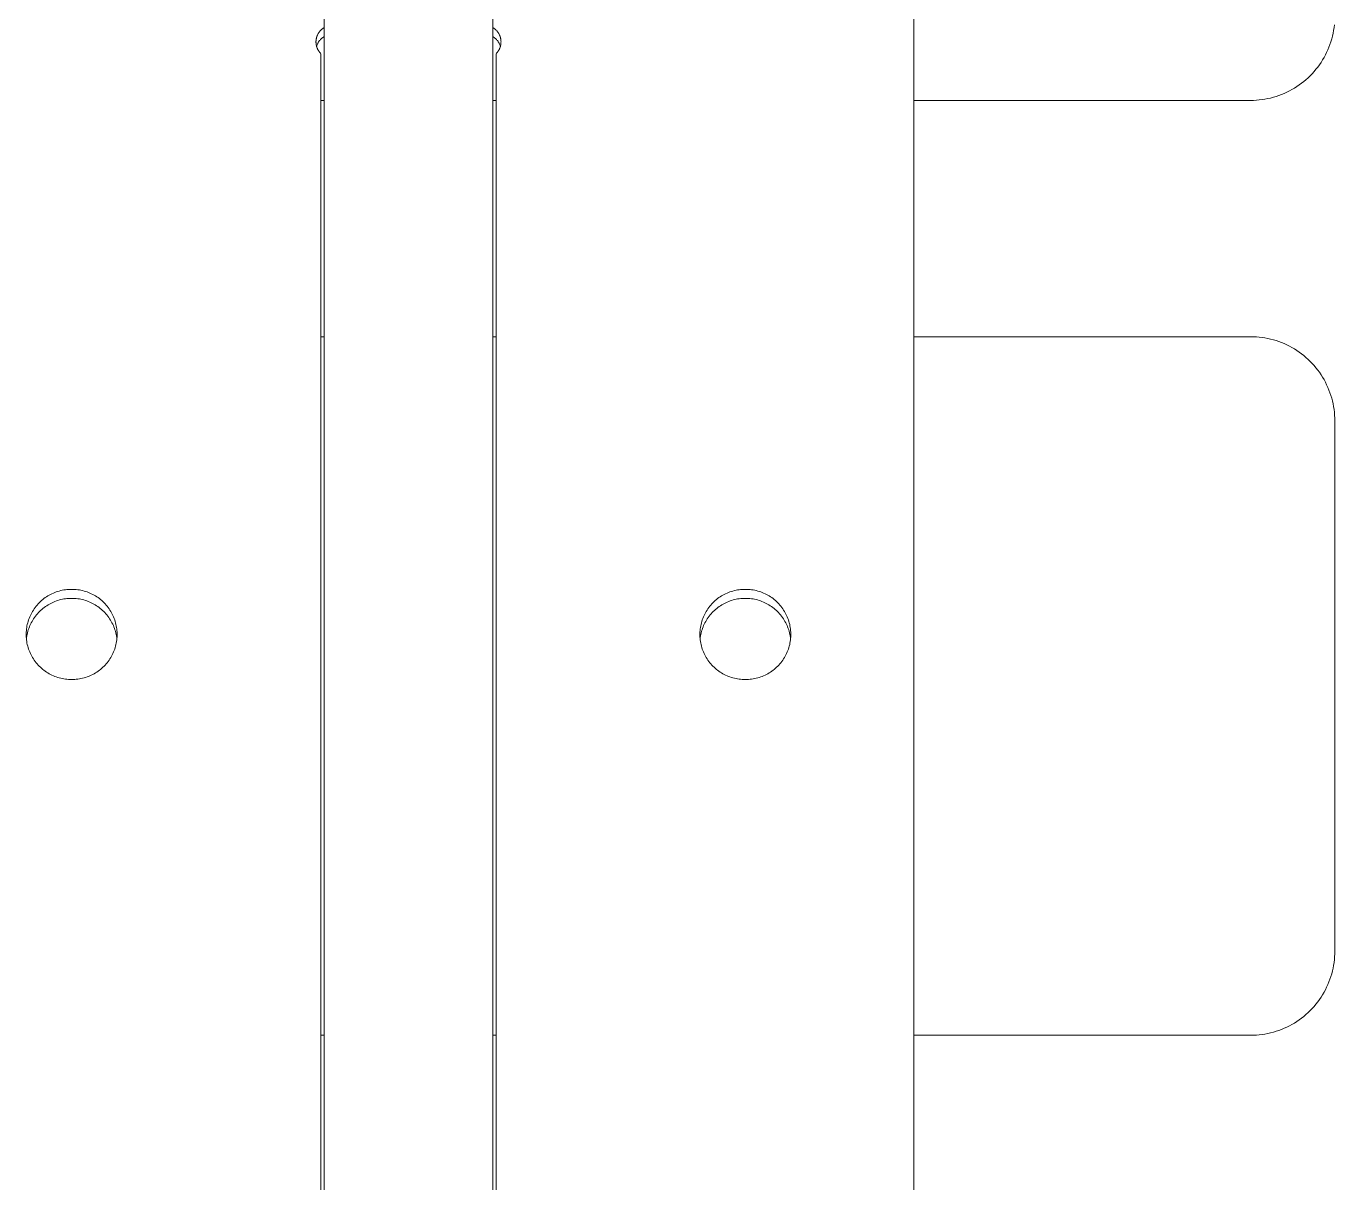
# Model space of a CAD drawing. Header units: millimetres. Extents: x -80 to 4518, y -398 to 2524.
# Drawn here: x 1619 to 1696.7, y 1514.7 to 1583.4 of the extents above; entities that cross this region are included whole.
import ezdxf

# ---------------------------------------------------------------- set-up
doc = ezdxf.new("R2010")
doc.units = ezdxf.units.MM
doc.layers.add('ZANO_R', color=7, linetype='Continuous', lineweight=0)

msp = doc.modelspace()

# ---------------------------------------------------------------- linework, layer by layer
at = {"layer": 'ZANO_R'}
for p, q in [((1671.676, 1779.187), (1671.676, 1421.527)), ((1636.676, 1455.86), (1636.676, 1710.12)), ((1646.676, 1455.86), (1646.676, 1710.12)), ((1636.223, 1582.755), (1636.214, 1582.722)), ((1636.233, 1582.787), (1636.223, 1582.755)), ((1636.244, 1582.82), (1636.233, 1582.787)), ((1636.256, 1582.851), (1636.244, 1582.82)), ((1636.27, 1582.883), (1636.256, 1582.851)), ((1636.284, 1582.914), (1636.27, 1582.883)), ((1636.3, 1582.944), (1636.284, 1582.914)), ((1636.317, 1582.974), (1636.3, 1582.944)), ((1636.334, 1583.003), (1636.317, 1582.974)), ((1636.353, 1583.032), (1636.334, 1583.003)), ((1636.373, 1583.06), (1636.353, 1583.032)), ((1636.393, 1583.087), (1636.373, 1583.06)), ((1636.415, 1583.114), (1636.393, 1583.087)), ((1636.437, 1583.14), (1636.415, 1583.114)), ((1636.461, 1583.164), (1636.437, 1583.14)), ((1636.485, 1583.189), (1636.461, 1583.164)), ((1636.51, 1583.212), (1636.485, 1583.189)), ((1636.536, 1583.234), (1636.51, 1583.212)), ((1636.563, 1583.256), (1636.536, 1583.234)), ((1636.59, 1583.276), (1636.563, 1583.256)), ((1636.592, 1582.746), (1636.566, 1582.726)), ((1636.618, 1583.296), (1636.59, 1583.276)), ((1636.62, 1582.765), (1636.592, 1582.746)), ((1636.647, 1583.315), (1636.618, 1583.296)), ((1636.647, 1582.783), (1636.62, 1582.765)), ((1636.676, 1583.332), (1636.647, 1583.315)), ((1636.676, 1582.8), (1636.647, 1582.783)), ((1646.705, 1583.315), (1646.676, 1583.332)), ((1646.704, 1582.783), (1646.676, 1582.8)), ((1646.732, 1582.765), (1646.704, 1582.783)), ((1646.734, 1583.296), (1646.705, 1583.315)), ((1646.759, 1582.746), (1646.732, 1582.765)), ((1646.762, 1583.276), (1646.734, 1583.296)), ((1646.786, 1582.726), (1646.759, 1582.746)), ((1646.789, 1583.256), (1646.762, 1583.276)), ((1646.816, 1583.234), (1646.789, 1583.256)), ((1646.842, 1583.212), (1646.816, 1583.234)), ((1646.867, 1583.189), (1646.842, 1583.212)), ((1646.891, 1583.164), (1646.867, 1583.189)), ((1646.914, 1583.14), (1646.891, 1583.164)), ((1646.937, 1583.114), (1646.914, 1583.14)), ((1646.958, 1583.087), (1646.937, 1583.114)), ((1646.979, 1583.06), (1646.958, 1583.087)), ((1646.999, 1583.032), (1646.979, 1583.06)), ((1647.017, 1583.003), (1646.999, 1583.032)), ((1647.035, 1582.974), (1647.017, 1583.003)), ((1647.052, 1582.944), (1647.035, 1582.974)), ((1647.067, 1582.914), (1647.052, 1582.944)), ((1647.082, 1582.883), (1647.067, 1582.914)), ((1647.095, 1582.851), (1647.082, 1582.883)), ((1647.108, 1582.82), (1647.095, 1582.851)), ((1647.119, 1582.787), (1647.108, 1582.82)), ((1647.129, 1582.755), (1647.119, 1582.787)), ((1647.138, 1582.722), (1647.129, 1582.755)), ((1696.534, 1582.823), (1696.49, 1582.658)), ((1696.571, 1582.99), (1696.534, 1582.823)), ((1696.603, 1583.157), (1696.571, 1582.99)), ((1696.629, 1583.326), (1696.603, 1583.157)), ((1696.65, 1583.496), (1696.629, 1583.326)), ((1636.184, 1582.519), (1636.183, 1582.485)), ((1636.183, 1582.485), (1636.183, 1582.451)), ((1636.183, 1582.451), (1636.185, 1582.416)), ((1636.186, 1582.553), (1636.184, 1582.519)), ((1636.185, 1582.416), (1636.188, 1582.382)), ((1636.189, 1582.587), (1636.186, 1582.553)), ((1636.188, 1582.382), (1636.192, 1582.348)), ((1636.193, 1582.621), (1636.189, 1582.587)), ((1636.192, 1582.348), (1636.197, 1582.315)), ((1636.199, 1582.655), (1636.193, 1582.621)), ((1636.197, 1582.315), (1636.203, 1582.281)), ((1636.206, 1582.688), (1636.199, 1582.655)), ((1636.203, 1582.281), (1636.21, 1582.248)), ((1636.214, 1582.722), (1636.206, 1582.688)), ((1636.21, 1582.248), (1636.219, 1582.215)), ((1636.219, 1582.215), (1636.229, 1582.182)), ((1636.229, 1582.244), (1636.22, 1582.212)), ((1636.24, 1582.275), (1636.229, 1582.244)), ((1636.229, 1582.182), (1636.24, 1582.149)), ((1636.251, 1582.306), (1636.24, 1582.275)), ((1636.24, 1582.149), (1636.252, 1582.117)), ((1636.264, 1582.337), (1636.251, 1582.306)), ((1636.252, 1582.117), (1636.265, 1582.086)), ((1636.278, 1582.367), (1636.264, 1582.337)), ((1636.265, 1582.086), (1636.279, 1582.055)), ((1636.293, 1582.397), (1636.278, 1582.367)), ((1636.279, 1582.055), (1636.294, 1582.024)), ((1636.308, 1582.426), (1636.293, 1582.397)), ((1636.294, 1582.024), (1636.31, 1581.994)), ((1636.325, 1582.455), (1636.308, 1582.426)), ((1636.31, 1581.994), (1636.328, 1581.964)), ((1636.342, 1582.483), (1636.325, 1582.455)), ((1636.328, 1581.964), (1636.346, 1581.936)), ((1636.361, 1582.511), (1636.342, 1582.483)), ((1636.38, 1582.537), (1636.361, 1582.511)), ((1636.401, 1582.564), (1636.38, 1582.537)), ((1636.422, 1582.589), (1636.401, 1582.564)), ((1636.444, 1582.614), (1636.422, 1582.589)), ((1636.467, 1582.638), (1636.444, 1582.614)), ((1636.491, 1582.661), (1636.467, 1582.638)), ((1636.515, 1582.684), (1636.491, 1582.661)), ((1636.54, 1582.705), (1636.515, 1582.684)), ((1636.566, 1582.726), (1636.54, 1582.705)), ((1646.812, 1582.705), (1646.786, 1582.726)), ((1646.837, 1582.684), (1646.812, 1582.705)), ((1646.861, 1582.661), (1646.837, 1582.684)), ((1646.885, 1582.638), (1646.861, 1582.661)), ((1646.908, 1582.614), (1646.885, 1582.638)), ((1646.93, 1582.589), (1646.908, 1582.614)), ((1646.951, 1582.564), (1646.93, 1582.589)), ((1646.971, 1582.537), (1646.951, 1582.564)), ((1646.991, 1582.511), (1646.971, 1582.537)), ((1647.009, 1582.483), (1646.991, 1582.511)), ((1647.006, 1581.936), (1647.024, 1581.964)), ((1647.027, 1582.455), (1647.009, 1582.483)), ((1647.024, 1581.964), (1647.041, 1581.994)), ((1647.044, 1582.426), (1647.027, 1582.455)), ((1647.041, 1581.994), (1647.058, 1582.024)), ((1647.059, 1582.397), (1647.044, 1582.426)), ((1647.058, 1582.024), (1647.073, 1582.055)), ((1647.074, 1582.367), (1647.059, 1582.397)), ((1647.073, 1582.055), (1647.087, 1582.086)), ((1647.088, 1582.337), (1647.074, 1582.367)), ((1647.087, 1582.086), (1647.1, 1582.117)), ((1647.1, 1582.306), (1647.088, 1582.337)), ((1647.112, 1582.275), (1647.1, 1582.306)), ((1647.1, 1582.117), (1647.112, 1582.149)), ((1647.123, 1582.244), (1647.112, 1582.275)), ((1647.112, 1582.149), (1647.123, 1582.182)), ((1647.132, 1582.212), (1647.123, 1582.244)), ((1647.123, 1582.182), (1647.133, 1582.215)), ((1647.133, 1582.215), (1647.141, 1582.248)), ((1647.146, 1582.688), (1647.138, 1582.722)), ((1647.141, 1582.248), (1647.149, 1582.281)), ((1647.153, 1582.655), (1647.146, 1582.688)), ((1647.149, 1582.281), (1647.155, 1582.315)), ((1647.158, 1582.621), (1647.153, 1582.655)), ((1647.155, 1582.315), (1647.16, 1582.348)), ((1647.163, 1582.587), (1647.158, 1582.621)), ((1647.16, 1582.348), (1647.164, 1582.382)), ((1647.166, 1582.553), (1647.163, 1582.587)), ((1647.164, 1582.382), (1647.167, 1582.416)), ((1647.168, 1582.519), (1647.166, 1582.553)), ((1647.167, 1582.416), (1647.168, 1582.451)), ((1647.169, 1582.485), (1647.168, 1582.519)), ((1647.168, 1582.451), (1647.169, 1582.485)), ((1696.262, 1582.015), (1696.191, 1581.86)), ((1696.327, 1582.173), (1696.262, 1582.015)), ((1696.387, 1582.333), (1696.327, 1582.173)), ((1696.442, 1582.494), (1696.387, 1582.333)), ((1696.49, 1582.658), (1696.442, 1582.494)), ((1636.346, 1581.936), (1636.365, 1581.907)), ((1636.365, 1581.907), (1636.386, 1581.88)), ((1636.386, 1581.88), (1636.407, 1581.853)), ((1636.407, 1581.853), (1636.429, 1581.827)), ((1636.429, 1581.827), (1636.452, 1581.802)), ((1636.452, 1581.802), (1636.476, 1581.777)), ((1636.476, 1581.777), (1636.476, 1457.42)), ((1646.876, 1581.777), (1646.9, 1581.802)), ((1646.876, 1457.42), (1646.876, 1581.777)), ((1646.9, 1581.802), (1646.923, 1581.827)), ((1646.923, 1581.827), (1646.945, 1581.853)), ((1646.945, 1581.853), (1646.966, 1581.88)), ((1646.966, 1581.88), (1646.986, 1581.907)), ((1646.986, 1581.907), (1647.006, 1581.936)), ((1695.857, 1581.265), (1695.761, 1581.124)), ((1695.948, 1581.409), (1695.857, 1581.265)), ((1696.034, 1581.556), (1695.948, 1581.409)), ((1696.115, 1581.707), (1696.034, 1581.556)), ((1696.191, 1581.86), (1696.115, 1581.707)), ((1695.211, 1580.471), (1695.089, 1580.353)), ((1695.33, 1580.594), (1695.211, 1580.471)), ((1695.444, 1580.721), (1695.33, 1580.594)), ((1695.554, 1580.852), (1695.444, 1580.721)), ((1695.66, 1580.986), (1695.554, 1580.852)), ((1695.761, 1581.124), (1695.66, 1580.986)), ((1694.126, 1579.649), (1693.976, 1579.568)), ((1694.274, 1579.735), (1694.126, 1579.649)), ((1694.418, 1579.826), (1694.274, 1579.735)), ((1694.559, 1579.922), (1694.418, 1579.826)), ((1694.697, 1580.023), (1694.559, 1579.922)), ((1694.831, 1580.128), (1694.697, 1580.023)), ((1694.962, 1580.238), (1694.831, 1580.128)), ((1695.089, 1580.353), (1694.962, 1580.238)), ((1636.676, 1579.007), (1636.476, 1579.007)), ((1646.876, 1579.007), (1646.676, 1579.007)), ((1691.676, 1579.007), (1671.676, 1579.007)), ((1691.847, 1579.01), (1691.676, 1579.007)), ((1692.017, 1579.019), (1691.847, 1579.01)), ((1692.187, 1579.033), (1692.017, 1579.019)), ((1692.357, 1579.054), (1692.187, 1579.033)), ((1692.525, 1579.08), (1692.357, 1579.054)), ((1692.693, 1579.112), (1692.525, 1579.08)), ((1692.86, 1579.149), (1692.693, 1579.112)), ((1693.025, 1579.192), (1692.86, 1579.149)), ((1693.188, 1579.241), (1693.025, 1579.192)), ((1693.35, 1579.296), (1693.188, 1579.241)), ((1693.51, 1579.356), (1693.35, 1579.296)), ((1693.668, 1579.421), (1693.51, 1579.356)), ((1693.823, 1579.492), (1693.668, 1579.421)), ((1693.976, 1579.568), (1693.823, 1579.492)), ((1636.476, 1564.979), (1636.676, 1564.979)), ((1646.676, 1564.979), (1646.876, 1564.979)), ((1671.676, 1564.979), (1691.676, 1564.979)), ((1691.676, 1564.979), (1691.847, 1564.976)), ((1691.847, 1564.976), (1692.017, 1564.968)), ((1692.017, 1564.968), (1692.187, 1564.953)), ((1692.187, 1564.953), (1692.357, 1564.933)), ((1692.357, 1564.933), (1692.525, 1564.906)), ((1692.525, 1564.906), (1692.693, 1564.875)), ((1692.693, 1564.875), (1692.86, 1564.837)), ((1692.86, 1564.837), (1693.025, 1564.794)), ((1693.025, 1564.794), (1693.188, 1564.745)), ((1693.188, 1564.745), (1693.35, 1564.69)), ((1693.35, 1564.69), (1693.51, 1564.631)), ((1693.51, 1564.631), (1693.668, 1564.565)), ((1693.668, 1564.565), (1693.823, 1564.495)), ((1693.823, 1564.495), (1693.976, 1564.419)), ((1693.976, 1564.419), (1694.126, 1564.337)), ((1694.126, 1564.337), (1694.274, 1564.251)), ((1694.274, 1564.251), (1694.418, 1564.16)), ((1694.418, 1564.16), (1694.559, 1564.064)), ((1694.559, 1564.064), (1694.697, 1563.963)), ((1694.697, 1563.963), (1694.831, 1563.858)), ((1694.831, 1563.858), (1694.962, 1563.748)), ((1694.962, 1563.748), (1695.089, 1563.633)), ((1695.089, 1563.633), (1695.211, 1563.515)), ((1695.211, 1563.515), (1695.33, 1563.392)), ((1695.33, 1563.392), (1695.444, 1563.265)), ((1695.444, 1563.265), (1695.554, 1563.135)), ((1695.554, 1563.135), (1695.66, 1563)), ((1695.66, 1563), (1695.761, 1562.863)), ((1695.761, 1562.863), (1695.857, 1562.721)), ((1695.857, 1562.721), (1695.948, 1562.577)), ((1695.948, 1562.577), (1696.034, 1562.43)), ((1696.034, 1562.43), (1696.115, 1562.279)), ((1696.115, 1562.279), (1696.191, 1562.127)), ((1696.191, 1562.127), (1696.262, 1561.971)), ((1696.262, 1561.971), (1696.327, 1561.813)), ((1696.327, 1561.813), (1696.387, 1561.654)), ((1696.387, 1561.654), (1696.442, 1561.492)), ((1696.442, 1561.492), (1696.49, 1561.328)), ((1696.49, 1561.328), (1696.534, 1561.163)), ((1696.534, 1561.163), (1696.571, 1560.996)), ((1696.571, 1560.996), (1696.603, 1560.829)), ((1696.603, 1560.829), (1696.629, 1560.66)), ((1696.629, 1560.66), (1696.65, 1560.49)), ((1696.65, 1560.49), (1696.664, 1560.32)), ((1696.664, 1560.32), (1696.673, 1560.15)), ((1696.673, 1560.15), (1696.676, 1559.979)), ((1696.676, 1532.228), (1696.676, 1559.979)), ((1619.958, 1549.372), (1619.887, 1549.312)), ((1620.031, 1549.43), (1619.958, 1549.372)), ((1620.106, 1549.485), (1620.031, 1549.43)), ((1620.182, 1549.537), (1620.106, 1549.485)), ((1620.261, 1549.587), (1620.182, 1549.537)), ((1620.341, 1549.633), (1620.261, 1549.587)), ((1620.423, 1549.678), (1620.341, 1549.633)), ((1620.506, 1549.719), (1620.423, 1549.678)), ((1620.591, 1549.757), (1620.506, 1549.719)), ((1620.677, 1549.792), (1620.591, 1549.757)), ((1620.764, 1549.825), (1620.677, 1549.792)), ((1620.852, 1549.854), (1620.764, 1549.825)), ((1620.941, 1549.88), (1620.852, 1549.854)), ((1620.86, 1549.321), (1620.949, 1549.347)), ((1621.031, 1549.903), (1620.941, 1549.88)), ((1620.949, 1549.347), (1621.038, 1549.37)), ((1621.122, 1549.923), (1621.031, 1549.903)), ((1621.038, 1549.37), (1621.128, 1549.39)), ((1621.213, 1549.94), (1621.122, 1549.923)), ((1621.128, 1549.39), (1621.218, 1549.407)), ((1621.305, 1549.954), (1621.213, 1549.94)), ((1621.218, 1549.407), (1621.309, 1549.421)), ((1621.398, 1549.964), (1621.305, 1549.954)), ((1621.309, 1549.421), (1621.4, 1549.431)), ((1621.49, 1549.972), (1621.398, 1549.964)), ((1621.4, 1549.431), (1621.492, 1549.439)), ((1621.583, 1549.976), (1621.49, 1549.972)), ((1621.492, 1549.439), (1621.584, 1549.443)), ((1621.676, 1549.976), (1621.583, 1549.976)), ((1621.584, 1549.443), (1621.676, 1549.444)), ((1621.769, 1549.976), (1621.676, 1549.976)), ((1621.676, 1549.444), (1621.768, 1549.443)), ((1621.768, 1549.443), (1621.86, 1549.439)), ((1621.862, 1549.972), (1621.769, 1549.976)), ((1621.86, 1549.439), (1621.951, 1549.431)), ((1621.954, 1549.964), (1621.862, 1549.972)), ((1621.951, 1549.431), (1622.043, 1549.421)), ((1622.047, 1549.954), (1621.954, 1549.964)), ((1622.043, 1549.421), (1622.134, 1549.407)), ((1622.138, 1549.94), (1622.047, 1549.954)), ((1622.134, 1549.407), (1622.224, 1549.39)), ((1622.23, 1549.923), (1622.138, 1549.94)), ((1622.224, 1549.39), (1622.314, 1549.37)), ((1622.321, 1549.903), (1622.23, 1549.923)), ((1622.314, 1549.37), (1622.403, 1549.347)), ((1622.411, 1549.88), (1622.321, 1549.903)), ((1622.403, 1549.347), (1622.491, 1549.321)), ((1622.5, 1549.854), (1622.411, 1549.88)), ((1622.588, 1549.825), (1622.5, 1549.854)), ((1622.675, 1549.792), (1622.588, 1549.825)), ((1622.761, 1549.757), (1622.675, 1549.792)), ((1622.845, 1549.719), (1622.761, 1549.757)), ((1622.929, 1549.678), (1622.845, 1549.719)), ((1623.011, 1549.633), (1622.929, 1549.678)), ((1623.091, 1549.587), (1623.011, 1549.633)), ((1623.169, 1549.537), (1623.091, 1549.587)), ((1623.246, 1549.485), (1623.169, 1549.537)), ((1623.321, 1549.43), (1623.246, 1549.485)), ((1623.394, 1549.372), (1623.321, 1549.43)), ((1623.465, 1549.312), (1623.394, 1549.372)), ((1659.958, 1549.372), (1659.887, 1549.312)), ((1660.031, 1549.43), (1659.958, 1549.372)), ((1660.106, 1549.485), (1660.031, 1549.43)), ((1660.182, 1549.537), (1660.106, 1549.485)), ((1660.261, 1549.587), (1660.182, 1549.537)), ((1660.341, 1549.633), (1660.261, 1549.587)), ((1660.423, 1549.678), (1660.341, 1549.633)), ((1660.506, 1549.719), (1660.423, 1549.678)), ((1660.591, 1549.757), (1660.506, 1549.719)), ((1660.677, 1549.792), (1660.591, 1549.757)), ((1660.764, 1549.825), (1660.677, 1549.792)), ((1660.852, 1549.854), (1660.764, 1549.825)), ((1660.941, 1549.88), (1660.852, 1549.854)), ((1660.86, 1549.321), (1660.949, 1549.347)), ((1661.031, 1549.903), (1660.941, 1549.88)), ((1660.949, 1549.347), (1661.038, 1549.37)), ((1661.122, 1549.923), (1661.031, 1549.903)), ((1661.038, 1549.37), (1661.128, 1549.39)), ((1661.213, 1549.94), (1661.122, 1549.923)), ((1661.128, 1549.39), (1661.218, 1549.407)), ((1661.305, 1549.954), (1661.213, 1549.94)), ((1661.218, 1549.407), (1661.309, 1549.421)), ((1661.398, 1549.964), (1661.305, 1549.954)), ((1661.309, 1549.421), (1661.4, 1549.431)), ((1661.49, 1549.972), (1661.398, 1549.964)), ((1661.4, 1549.431), (1661.492, 1549.439)), ((1661.583, 1549.976), (1661.49, 1549.972)), ((1661.492, 1549.439), (1661.584, 1549.443)), ((1661.676, 1549.976), (1661.583, 1549.976)), ((1661.584, 1549.443), (1661.676, 1549.444)), ((1661.769, 1549.976), (1661.676, 1549.976)), ((1661.676, 1549.444), (1661.768, 1549.443)), ((1661.768, 1549.443), (1661.86, 1549.439)), ((1661.862, 1549.972), (1661.769, 1549.976)), ((1661.86, 1549.439), (1661.951, 1549.431)), ((1661.954, 1549.964), (1661.862, 1549.972)), ((1661.951, 1549.431), (1662.043, 1549.421)), ((1662.047, 1549.954), (1661.954, 1549.964)), ((1662.043, 1549.421), (1662.134, 1549.407)), ((1662.138, 1549.94), (1662.047, 1549.954)), ((1662.134, 1549.407), (1662.224, 1549.39)), ((1662.23, 1549.923), (1662.138, 1549.94)), ((1662.224, 1549.39), (1662.314, 1549.37)), ((1662.321, 1549.903), (1662.23, 1549.923)), ((1662.314, 1549.37), (1662.403, 1549.347)), ((1662.411, 1549.88), (1662.321, 1549.903)), ((1662.403, 1549.347), (1662.491, 1549.321)), ((1662.5, 1549.854), (1662.411, 1549.88)), ((1662.588, 1549.825), (1662.5, 1549.854)), ((1662.675, 1549.792), (1662.588, 1549.825)), ((1662.761, 1549.757), (1662.675, 1549.792)), ((1662.845, 1549.719), (1662.761, 1549.757)), ((1662.929, 1549.678), (1662.845, 1549.719)), ((1663.011, 1549.633), (1662.929, 1549.678)), ((1663.091, 1549.587), (1663.011, 1549.633)), ((1663.169, 1549.537), (1663.091, 1549.587)), ((1663.246, 1549.485), (1663.169, 1549.537)), ((1663.321, 1549.43), (1663.246, 1549.485)), ((1663.394, 1549.372), (1663.321, 1549.43)), ((1663.465, 1549.312), (1663.394, 1549.372)), ((1619.308, 1548.591), (1619.264, 1548.509)), ((1619.354, 1548.672), (1619.308, 1548.591)), ((1619.403, 1548.751), (1619.354, 1548.672)), ((1619.455, 1548.828), (1619.403, 1548.751)), ((1619.509, 1548.903), (1619.455, 1548.828)), ((1619.566, 1548.977), (1619.509, 1548.903)), ((1619.626, 1549.048), (1619.566, 1548.977)), ((1619.687, 1549.118), (1619.626, 1549.048)), ((1619.642, 1548.528), (1619.704, 1548.596)), ((1619.752, 1549.185), (1619.687, 1549.118)), ((1619.704, 1548.596), (1619.768, 1548.662)), ((1619.818, 1549.249), (1619.752, 1549.185)), ((1619.768, 1548.662), (1619.835, 1548.726)), ((1619.887, 1549.312), (1619.818, 1549.249)), ((1619.835, 1548.726), (1619.903, 1548.787)), ((1619.903, 1548.787), (1619.974, 1548.846)), ((1619.974, 1548.846), (1620.046, 1548.903)), ((1620.046, 1548.903), (1620.121, 1548.957)), ((1620.121, 1548.957), (1620.197, 1549.008)), ((1620.197, 1549.008), (1620.275, 1549.057)), ((1620.275, 1549.057), (1620.354, 1549.103)), ((1620.354, 1549.103), (1620.435, 1549.147)), ((1620.435, 1549.147), (1620.518, 1549.187)), ((1620.518, 1549.187), (1620.602, 1549.225)), ((1620.602, 1549.225), (1620.687, 1549.26)), ((1620.687, 1549.26), (1620.773, 1549.292)), ((1620.773, 1549.292), (1620.86, 1549.321)), ((1622.491, 1549.321), (1622.579, 1549.292)), ((1622.579, 1549.292), (1622.665, 1549.26)), ((1622.665, 1549.26), (1622.75, 1549.225)), ((1622.75, 1549.225), (1622.834, 1549.187)), ((1622.834, 1549.187), (1622.916, 1549.147)), ((1622.916, 1549.147), (1622.997, 1549.103)), ((1622.997, 1549.103), (1623.077, 1549.057)), ((1623.077, 1549.057), (1623.155, 1549.008)), ((1623.155, 1549.008), (1623.231, 1548.957)), ((1623.231, 1548.957), (1623.306, 1548.903)), ((1623.306, 1548.903), (1623.378, 1548.846)), ((1623.378, 1548.846), (1623.449, 1548.787)), ((1623.449, 1548.787), (1623.517, 1548.726)), ((1623.533, 1549.249), (1623.465, 1549.312)), ((1623.517, 1548.726), (1623.583, 1548.662)), ((1623.6, 1549.185), (1623.533, 1549.249)), ((1623.583, 1548.662), (1623.648, 1548.596)), ((1623.664, 1549.118), (1623.6, 1549.185)), ((1623.648, 1548.596), (1623.709, 1548.528)), ((1623.726, 1549.048), (1623.664, 1549.118)), ((1623.786, 1548.977), (1623.726, 1549.048)), ((1623.843, 1548.903), (1623.786, 1548.977)), ((1623.897, 1548.828), (1623.843, 1548.903)), ((1623.949, 1548.751), (1623.897, 1548.828)), ((1623.998, 1548.672), (1623.949, 1548.751)), ((1624.044, 1548.591), (1623.998, 1548.672)), ((1624.087, 1548.509), (1624.044, 1548.591)), ((1659.308, 1548.591), (1659.264, 1548.509)), ((1659.354, 1548.672), (1659.308, 1548.591)), ((1659.403, 1548.751), (1659.354, 1548.672)), ((1659.455, 1548.828), (1659.403, 1548.751)), ((1659.509, 1548.903), (1659.455, 1548.828)), ((1659.566, 1548.977), (1659.509, 1548.903)), ((1659.626, 1549.048), (1659.566, 1548.977)), ((1659.687, 1549.118), (1659.626, 1549.048)), ((1659.642, 1548.528), (1659.704, 1548.596)), ((1659.752, 1549.185), (1659.687, 1549.118)), ((1659.704, 1548.596), (1659.768, 1548.662)), ((1659.818, 1549.249), (1659.752, 1549.185)), ((1659.768, 1548.662), (1659.835, 1548.726)), ((1659.887, 1549.312), (1659.818, 1549.249)), ((1659.835, 1548.726), (1659.903, 1548.787)), ((1659.903, 1548.787), (1659.974, 1548.846)), ((1659.974, 1548.846), (1660.046, 1548.903)), ((1660.046, 1548.903), (1660.121, 1548.957)), ((1660.121, 1548.957), (1660.197, 1549.008)), ((1660.197, 1549.008), (1660.275, 1549.057)), ((1660.275, 1549.057), (1660.354, 1549.103)), ((1660.354, 1549.103), (1660.435, 1549.147)), ((1660.435, 1549.147), (1660.518, 1549.187)), ((1660.518, 1549.187), (1660.602, 1549.225)), ((1660.602, 1549.225), (1660.687, 1549.26)), ((1660.687, 1549.26), (1660.773, 1549.292)), ((1660.773, 1549.292), (1660.86, 1549.321)), ((1662.491, 1549.321), (1662.579, 1549.292)), ((1662.579, 1549.292), (1662.665, 1549.26)), ((1662.665, 1549.26), (1662.75, 1549.225)), ((1662.75, 1549.225), (1662.834, 1549.187)), ((1662.834, 1549.187), (1662.916, 1549.147)), ((1662.916, 1549.147), (1662.997, 1549.103)), ((1662.997, 1549.103), (1663.077, 1549.057)), ((1663.077, 1549.057), (1663.155, 1549.008)), ((1663.155, 1549.008), (1663.231, 1548.957)), ((1663.231, 1548.957), (1663.306, 1548.903)), ((1663.306, 1548.903), (1663.378, 1548.846)), ((1663.378, 1548.846), (1663.449, 1548.787)), ((1663.449, 1548.787), (1663.517, 1548.726)), ((1663.533, 1549.249), (1663.465, 1549.312)), ((1663.517, 1548.726), (1663.583, 1548.662)), ((1663.6, 1549.185), (1663.533, 1549.249)), ((1663.583, 1548.662), (1663.648, 1548.596)), ((1663.664, 1549.118), (1663.6, 1549.185)), ((1663.648, 1548.596), (1663.709, 1548.528)), ((1663.726, 1549.048), (1663.664, 1549.118)), ((1663.786, 1548.977), (1663.726, 1549.048)), ((1663.843, 1548.903), (1663.786, 1548.977)), ((1663.897, 1548.828), (1663.843, 1548.903)), ((1663.949, 1548.751), (1663.897, 1548.828)), ((1663.998, 1548.672), (1663.949, 1548.751)), ((1664.044, 1548.591), (1663.998, 1548.672)), ((1664.087, 1548.509), (1664.044, 1548.591)), ((1619.025, 1547.808), (1619.008, 1547.717)), ((1619.044, 1547.899), (1619.025, 1547.808)), ((1619.066, 1547.989), (1619.044, 1547.899)), ((1619.092, 1548.079), (1619.066, 1547.989)), ((1619.12, 1548.167), (1619.092, 1548.079)), ((1619.152, 1548.254), (1619.12, 1548.167)), ((1619.186, 1548.341), (1619.152, 1548.254)), ((1619.165, 1547.747), (1619.2, 1547.832)), ((1619.224, 1548.426), (1619.186, 1548.341)), ((1619.2, 1547.832), (1619.238, 1547.915)), ((1619.264, 1548.509), (1619.224, 1548.426)), ((1619.238, 1547.915), (1619.279, 1547.998)), ((1619.279, 1547.998), (1619.323, 1548.078)), ((1619.323, 1548.078), (1619.37, 1548.158)), ((1619.37, 1548.158), (1619.419, 1548.235)), ((1619.419, 1548.235), (1619.471, 1548.311)), ((1619.471, 1548.311), (1619.526, 1548.385)), ((1619.526, 1548.385), (1619.583, 1548.458)), ((1619.583, 1548.458), (1619.642, 1548.528)), ((1623.709, 1548.528), (1623.769, 1548.458)), ((1623.769, 1548.458), (1623.826, 1548.385)), ((1623.826, 1548.385), (1623.88, 1548.311)), ((1623.88, 1548.311), (1623.932, 1548.235)), ((1623.932, 1548.235), (1623.982, 1548.158)), ((1623.982, 1548.158), (1624.028, 1548.078)), ((1624.028, 1548.078), (1624.072, 1547.998)), ((1624.072, 1547.998), (1624.113, 1547.915)), ((1624.128, 1548.426), (1624.087, 1548.509)), ((1624.113, 1547.915), (1624.152, 1547.832)), ((1624.165, 1548.341), (1624.128, 1548.426)), ((1624.152, 1547.832), (1624.187, 1547.747)), ((1624.2, 1548.254), (1624.165, 1548.341)), ((1624.232, 1548.167), (1624.2, 1548.254)), ((1624.26, 1548.079), (1624.232, 1548.167)), ((1624.286, 1547.989), (1624.26, 1548.079)), ((1624.308, 1547.899), (1624.286, 1547.989)), ((1624.327, 1547.808), (1624.308, 1547.899)), ((1624.343, 1547.717), (1624.327, 1547.808)), ((1659.025, 1547.808), (1659.008, 1547.717)), ((1659.044, 1547.899), (1659.025, 1547.808)), ((1659.066, 1547.989), (1659.044, 1547.899)), ((1659.092, 1548.079), (1659.066, 1547.989)), ((1659.12, 1548.167), (1659.092, 1548.079)), ((1659.152, 1548.254), (1659.12, 1548.167)), ((1659.186, 1548.341), (1659.152, 1548.254)), ((1659.165, 1547.747), (1659.2, 1547.832)), ((1659.224, 1548.426), (1659.186, 1548.341)), ((1659.2, 1547.832), (1659.238, 1547.915)), ((1659.264, 1548.509), (1659.224, 1548.426)), ((1659.238, 1547.915), (1659.279, 1547.998)), ((1659.279, 1547.998), (1659.323, 1548.078)), ((1659.323, 1548.078), (1659.37, 1548.158)), ((1659.37, 1548.158), (1659.419, 1548.235)), ((1659.419, 1548.235), (1659.471, 1548.311)), ((1659.471, 1548.311), (1659.526, 1548.385)), ((1659.526, 1548.385), (1659.583, 1548.458)), ((1659.583, 1548.458), (1659.642, 1548.528)), ((1663.709, 1548.528), (1663.769, 1548.458)), ((1663.769, 1548.458), (1663.826, 1548.385)), ((1663.826, 1548.385), (1663.88, 1548.311)), ((1663.88, 1548.311), (1663.932, 1548.235)), ((1663.932, 1548.235), (1663.982, 1548.158)), ((1663.982, 1548.158), (1664.028, 1548.078)), ((1664.028, 1548.078), (1664.072, 1547.998)), ((1664.072, 1547.998), (1664.113, 1547.915)), ((1664.128, 1548.426), (1664.087, 1548.509)), ((1664.113, 1547.915), (1664.152, 1547.832)), ((1664.165, 1548.341), (1664.128, 1548.426)), ((1664.152, 1547.832), (1664.187, 1547.747)), ((1664.2, 1548.254), (1664.165, 1548.341)), ((1664.232, 1548.167), (1664.2, 1548.254)), ((1664.26, 1548.079), (1664.232, 1548.167)), ((1664.286, 1547.989), (1664.26, 1548.079)), ((1664.308, 1547.899), (1664.286, 1547.989)), ((1664.327, 1547.808), (1664.308, 1547.899)), ((1664.343, 1547.717), (1664.327, 1547.808)), ((1618.979, 1547.44), (1618.976, 1547.347)), ((1618.976, 1547.347), (1618.976, 1547.254)), ((1618.976, 1547.254), (1618.979, 1547.161)), ((1618.986, 1547.532), (1618.979, 1547.44)), ((1618.979, 1547.161), (1618.986, 1547.068)), ((1618.996, 1547.625), (1618.986, 1547.532)), ((1618.986, 1547.068), (1618.996, 1546.976)), ((1618.989, 1547.034), (1619, 1547.126)), ((1619.008, 1547.717), (1618.996, 1547.625)), ((1619, 1547.126), (1619.015, 1547.217)), ((1619.015, 1547.217), (1619.032, 1547.307)), ((1619.032, 1547.307), (1619.053, 1547.397)), ((1619.053, 1547.397), (1619.076, 1547.486)), ((1619.076, 1547.486), (1619.103, 1547.574)), ((1619.103, 1547.574), (1619.132, 1547.661)), ((1619.132, 1547.661), (1619.165, 1547.747)), ((1624.187, 1547.747), (1624.22, 1547.661)), ((1624.22, 1547.661), (1624.249, 1547.574)), ((1624.249, 1547.574), (1624.276, 1547.486)), ((1624.276, 1547.486), (1624.299, 1547.397)), ((1624.299, 1547.397), (1624.32, 1547.307)), ((1624.32, 1547.307), (1624.337, 1547.217)), ((1624.337, 1547.217), (1624.351, 1547.126)), ((1624.356, 1547.625), (1624.343, 1547.717)), ((1624.351, 1547.126), (1624.363, 1547.034)), ((1624.366, 1547.532), (1624.356, 1547.625)), ((1624.356, 1546.976), (1624.366, 1547.068)), ((1624.372, 1547.44), (1624.366, 1547.532)), ((1624.366, 1547.068), (1624.372, 1547.161)), ((1624.375, 1547.347), (1624.372, 1547.44)), ((1624.372, 1547.161), (1624.375, 1547.254)), ((1624.375, 1547.254), (1624.375, 1547.347)), ((1658.979, 1547.44), (1658.976, 1547.347)), ((1658.976, 1547.347), (1658.976, 1547.254)), ((1658.976, 1547.254), (1658.979, 1547.161)), ((1658.986, 1547.532), (1658.979, 1547.44)), ((1658.979, 1547.161), (1658.986, 1547.068)), ((1658.996, 1547.625), (1658.986, 1547.532)), ((1658.986, 1547.068), (1658.996, 1546.976)), ((1658.989, 1547.034), (1659, 1547.126)), ((1659.008, 1547.717), (1658.996, 1547.625)), ((1659, 1547.126), (1659.015, 1547.217)), ((1659.015, 1547.217), (1659.032, 1547.307)), ((1659.032, 1547.307), (1659.053, 1547.397)), ((1659.053, 1547.397), (1659.076, 1547.486)), ((1659.076, 1547.486), (1659.103, 1547.574)), ((1659.103, 1547.574), (1659.132, 1547.661)), ((1659.132, 1547.661), (1659.165, 1547.747)), ((1664.187, 1547.747), (1664.22, 1547.661)), ((1664.22, 1547.661), (1664.249, 1547.574)), ((1664.249, 1547.574), (1664.276, 1547.486)), ((1664.276, 1547.486), (1664.299, 1547.397)), ((1664.299, 1547.397), (1664.32, 1547.307)), ((1664.32, 1547.307), (1664.337, 1547.217)), ((1664.337, 1547.217), (1664.351, 1547.126)), ((1664.356, 1547.625), (1664.343, 1547.717)), ((1664.351, 1547.126), (1664.363, 1547.034)), ((1664.366, 1547.532), (1664.356, 1547.625)), ((1664.356, 1546.976), (1664.366, 1547.068)), ((1664.372, 1547.44), (1664.366, 1547.532)), ((1664.366, 1547.068), (1664.372, 1547.161)), ((1664.375, 1547.347), (1664.372, 1547.44)), ((1664.372, 1547.161), (1664.375, 1547.254)), ((1664.375, 1547.254), (1664.375, 1547.347)), ((1618.996, 1546.976), (1619.008, 1546.884)), ((1619.008, 1546.884), (1619.025, 1546.792)), ((1619.025, 1546.792), (1619.044, 1546.702)), ((1619.044, 1546.702), (1619.066, 1546.611)), ((1619.066, 1546.611), (1619.092, 1546.522)), ((1619.092, 1546.522), (1619.12, 1546.434)), ((1619.12, 1546.434), (1619.152, 1546.346)), ((1619.152, 1546.346), (1619.186, 1546.26)), ((1619.186, 1546.26), (1619.224, 1546.175)), ((1624.128, 1546.175), (1624.165, 1546.26)), ((1624.165, 1546.26), (1624.2, 1546.346)), ((1624.2, 1546.346), (1624.232, 1546.434)), ((1624.232, 1546.434), (1624.26, 1546.522)), ((1624.26, 1546.522), (1624.286, 1546.611)), ((1624.286, 1546.611), (1624.308, 1546.702)), ((1624.308, 1546.702), (1624.327, 1546.792)), ((1624.327, 1546.792), (1624.343, 1546.884)), ((1624.343, 1546.884), (1624.356, 1546.976)), ((1658.996, 1546.976), (1659.008, 1546.884)), ((1659.008, 1546.884), (1659.025, 1546.792)), ((1659.025, 1546.792), (1659.044, 1546.702)), ((1659.044, 1546.702), (1659.066, 1546.611)), ((1659.066, 1546.611), (1659.092, 1546.522)), ((1659.092, 1546.522), (1659.12, 1546.434)), ((1659.12, 1546.434), (1659.152, 1546.346)), ((1659.152, 1546.346), (1659.186, 1546.26)), ((1659.186, 1546.26), (1659.224, 1546.175)), ((1664.128, 1546.175), (1664.165, 1546.26)), ((1664.165, 1546.26), (1664.2, 1546.346)), ((1664.2, 1546.346), (1664.232, 1546.434)), ((1664.232, 1546.434), (1664.26, 1546.522)), ((1664.26, 1546.522), (1664.286, 1546.611)), ((1664.286, 1546.611), (1664.308, 1546.702)), ((1664.308, 1546.702), (1664.327, 1546.792)), ((1664.327, 1546.792), (1664.343, 1546.884)), ((1664.343, 1546.884), (1664.356, 1546.976)), ((1619.224, 1546.175), (1619.264, 1546.091)), ((1619.264, 1546.091), (1619.308, 1546.009)), ((1619.308, 1546.009), (1619.354, 1545.929)), ((1619.354, 1545.929), (1619.403, 1545.85)), ((1619.403, 1545.85), (1619.455, 1545.773)), ((1619.455, 1545.773), (1619.509, 1545.697)), ((1619.509, 1545.697), (1619.566, 1545.624)), ((1619.566, 1545.624), (1619.626, 1545.552)), ((1619.626, 1545.552), (1619.687, 1545.483)), ((1619.687, 1545.483), (1619.752, 1545.416)), ((1623.6, 1545.416), (1623.664, 1545.483)), ((1623.664, 1545.483), (1623.726, 1545.552)), ((1623.726, 1545.552), (1623.786, 1545.624)), ((1623.786, 1545.624), (1623.843, 1545.697)), ((1623.843, 1545.697), (1623.897, 1545.773)), ((1623.897, 1545.773), (1623.949, 1545.85)), ((1623.949, 1545.85), (1623.998, 1545.929)), ((1623.998, 1545.929), (1624.044, 1546.009)), ((1624.044, 1546.009), (1624.087, 1546.091)), ((1624.087, 1546.091), (1624.128, 1546.175)), ((1659.224, 1546.175), (1659.264, 1546.091)), ((1659.264, 1546.091), (1659.308, 1546.009)), ((1659.308, 1546.009), (1659.354, 1545.929)), ((1659.354, 1545.929), (1659.403, 1545.85)), ((1659.403, 1545.85), (1659.455, 1545.773)), ((1659.455, 1545.773), (1659.509, 1545.697)), ((1659.509, 1545.697), (1659.566, 1545.624)), ((1659.566, 1545.624), (1659.626, 1545.552)), ((1659.626, 1545.552), (1659.687, 1545.483)), ((1659.687, 1545.483), (1659.752, 1545.416)), ((1663.6, 1545.416), (1663.664, 1545.483)), ((1663.664, 1545.483), (1663.726, 1545.552)), ((1663.726, 1545.552), (1663.786, 1545.624)), ((1663.786, 1545.624), (1663.843, 1545.697)), ((1663.843, 1545.697), (1663.897, 1545.773)), ((1663.897, 1545.773), (1663.949, 1545.85)), ((1663.949, 1545.85), (1663.998, 1545.929)), ((1663.998, 1545.929), (1664.044, 1546.009)), ((1664.044, 1546.009), (1664.087, 1546.091)), ((1664.087, 1546.091), (1664.128, 1546.175)), ((1619.752, 1545.416), (1619.818, 1545.351)), ((1619.818, 1545.351), (1619.887, 1545.289)), ((1619.887, 1545.289), (1619.958, 1545.229)), ((1619.958, 1545.229), (1620.031, 1545.171)), ((1620.031, 1545.171), (1620.106, 1545.116)), ((1620.106, 1545.116), (1620.182, 1545.064)), ((1620.182, 1545.064), (1620.261, 1545.014)), ((1620.261, 1545.014), (1620.341, 1544.967)), ((1620.341, 1544.967), (1620.423, 1544.923)), ((1620.423, 1544.923), (1620.506, 1544.882)), ((1620.506, 1544.882), (1620.591, 1544.844)), ((1620.591, 1544.844), (1620.677, 1544.808)), ((1620.677, 1544.808), (1620.764, 1544.776)), ((1620.764, 1544.776), (1620.852, 1544.747)), ((1620.852, 1544.747), (1620.941, 1544.72)), ((1620.941, 1544.72), (1621.031, 1544.697)), ((1621.031, 1544.697), (1621.122, 1544.677)), ((1621.122, 1544.677), (1621.213, 1544.66)), ((1622.138, 1544.66), (1622.23, 1544.677)), ((1622.23, 1544.677), (1622.321, 1544.697)), ((1622.321, 1544.697), (1622.411, 1544.72)), ((1622.411, 1544.72), (1622.5, 1544.747)), ((1622.5, 1544.747), (1622.588, 1544.776)), ((1622.588, 1544.776), (1622.675, 1544.808)), ((1622.675, 1544.808), (1622.761, 1544.844)), ((1622.761, 1544.844), (1622.845, 1544.882)), ((1622.845, 1544.882), (1622.929, 1544.923)), ((1622.929, 1544.923), (1623.011, 1544.967)), ((1623.011, 1544.967), (1623.091, 1545.014)), ((1623.091, 1545.014), (1623.169, 1545.064)), ((1623.169, 1545.064), (1623.246, 1545.116)), ((1623.246, 1545.116), (1623.321, 1545.171)), ((1623.321, 1545.171), (1623.394, 1545.229)), ((1623.394, 1545.229), (1623.465, 1545.289)), ((1623.465, 1545.289), (1623.533, 1545.351)), ((1623.533, 1545.351), (1623.6, 1545.416)), ((1659.752, 1545.416), (1659.818, 1545.351)), ((1659.818, 1545.351), (1659.887, 1545.289)), ((1659.887, 1545.289), (1659.958, 1545.229)), ((1659.958, 1545.229), (1660.031, 1545.171)), ((1660.031, 1545.171), (1660.106, 1545.116)), ((1660.106, 1545.116), (1660.182, 1545.064)), ((1660.182, 1545.064), (1660.261, 1545.014)), ((1660.261, 1545.014), (1660.341, 1544.967)), ((1660.341, 1544.967), (1660.423, 1544.923)), ((1660.423, 1544.923), (1660.506, 1544.882)), ((1660.506, 1544.882), (1660.591, 1544.844)), ((1660.591, 1544.844), (1660.677, 1544.808)), ((1660.677, 1544.808), (1660.764, 1544.776)), ((1660.764, 1544.776), (1660.852, 1544.747)), ((1660.852, 1544.747), (1660.941, 1544.72)), ((1660.941, 1544.72), (1661.031, 1544.697)), ((1661.031, 1544.697), (1661.122, 1544.677)), ((1661.122, 1544.677), (1661.213, 1544.66)), ((1662.138, 1544.66), (1662.23, 1544.677)), ((1662.23, 1544.677), (1662.321, 1544.697)), ((1662.321, 1544.697), (1662.411, 1544.72)), ((1662.411, 1544.72), (1662.5, 1544.747)), ((1662.5, 1544.747), (1662.588, 1544.776)), ((1662.588, 1544.776), (1662.675, 1544.808)), ((1662.675, 1544.808), (1662.761, 1544.844)), ((1662.761, 1544.844), (1662.845, 1544.882)), ((1662.845, 1544.882), (1662.929, 1544.923)), ((1662.929, 1544.923), (1663.011, 1544.967)), ((1663.011, 1544.967), (1663.091, 1545.014)), ((1663.091, 1545.014), (1663.169, 1545.064)), ((1663.169, 1545.064), (1663.246, 1545.116)), ((1663.246, 1545.116), (1663.321, 1545.171)), ((1663.321, 1545.171), (1663.394, 1545.229)), ((1663.394, 1545.229), (1663.465, 1545.289)), ((1663.465, 1545.289), (1663.533, 1545.351)), ((1663.533, 1545.351), (1663.6, 1545.416)), ((1621.213, 1544.66), (1621.305, 1544.647)), ((1621.305, 1544.647), (1621.398, 1544.636)), ((1621.398, 1544.636), (1621.49, 1544.629)), ((1621.49, 1544.629), (1621.583, 1544.625)), ((1621.583, 1544.625), (1621.676, 1544.624)), ((1621.676, 1544.624), (1621.769, 1544.625)), ((1621.769, 1544.625), (1621.862, 1544.629)), ((1621.862, 1544.629), (1621.954, 1544.636)), ((1621.954, 1544.636), (1622.047, 1544.647)), ((1622.047, 1544.647), (1622.138, 1544.66)), ((1661.213, 1544.66), (1661.305, 1544.647)), ((1661.305, 1544.647), (1661.398, 1544.636)), ((1661.398, 1544.636), (1661.49, 1544.629)), ((1661.49, 1544.629), (1661.583, 1544.625)), ((1661.583, 1544.625), (1661.676, 1544.624)), ((1661.676, 1544.624), (1661.769, 1544.625)), ((1661.769, 1544.625), (1661.862, 1544.629)), ((1661.862, 1544.629), (1661.954, 1544.636)), ((1661.954, 1544.636), (1662.047, 1544.647)), ((1662.047, 1544.647), (1662.138, 1544.66)), ((1696.676, 1528.504), (1696.676, 1532.228)), ((1696.676, 1528.504), (1696.673, 1528.334)), ((1696.603, 1527.655), (1696.571, 1527.487)), ((1696.629, 1527.824), (1696.603, 1527.655)), ((1696.65, 1527.993), (1696.629, 1527.824)), ((1696.664, 1528.163), (1696.65, 1527.993)), ((1696.673, 1528.334), (1696.664, 1528.163)), ((1696.387, 1526.83), (1696.327, 1526.67)), ((1696.442, 1526.992), (1696.387, 1526.83)), ((1696.49, 1527.155), (1696.442, 1526.992)), ((1696.534, 1527.321), (1696.49, 1527.155)), ((1696.571, 1527.487), (1696.534, 1527.321)), ((1696.034, 1526.054), (1695.948, 1525.906)), ((1696.115, 1526.204), (1696.034, 1526.054)), ((1696.191, 1526.357), (1696.115, 1526.204)), ((1696.262, 1526.512), (1696.191, 1526.357)), ((1696.327, 1526.67), (1696.262, 1526.512)), ((1695.554, 1525.349), (1695.444, 1525.218)), ((1695.66, 1525.483), (1695.554, 1525.349)), ((1695.761, 1525.621), (1695.66, 1525.483)), ((1695.857, 1525.762), (1695.761, 1525.621)), ((1695.948, 1525.906), (1695.857, 1525.762)), ((1694.697, 1524.52), (1694.559, 1524.42)), ((1694.831, 1524.626), (1694.697, 1524.52)), ((1694.962, 1524.736), (1694.831, 1524.626)), ((1695.089, 1524.85), (1694.962, 1524.736)), ((1695.211, 1524.969), (1695.089, 1524.85)), ((1695.33, 1525.092), (1695.211, 1524.969)), ((1695.444, 1525.218), (1695.33, 1525.092)), ((1693.025, 1523.69), (1692.86, 1523.647)), ((1693.188, 1523.739), (1693.025, 1523.69)), ((1693.35, 1523.793), (1693.188, 1523.739)), ((1693.51, 1523.853), (1693.35, 1523.793)), ((1693.668, 1523.918), (1693.51, 1523.853)), ((1693.823, 1523.989), (1693.668, 1523.918)), ((1693.976, 1524.065), (1693.823, 1523.989)), ((1694.126, 1524.146), (1693.976, 1524.065)), ((1694.274, 1524.232), (1694.126, 1524.146)), ((1694.418, 1524.323), (1694.274, 1524.232)), ((1694.559, 1524.42), (1694.418, 1524.323)), ((1636.676, 1523.504), (1636.476, 1523.504)), ((1646.876, 1523.504), (1646.676, 1523.504)), ((1691.676, 1523.504), (1671.676, 1523.504)), ((1691.847, 1523.507), (1691.676, 1523.504)), ((1692.017, 1523.516), (1691.847, 1523.507)), ((1692.187, 1523.531), (1692.017, 1523.516)), ((1692.357, 1523.551), (1692.187, 1523.531)), ((1692.525, 1523.577), (1692.357, 1523.551)), ((1692.693, 1523.609), (1692.525, 1523.577)), ((1692.86, 1523.647), (1692.693, 1523.609))]:
    msp.add_line(p, q, dxfattribs=at)

doc.saveas('drawing.dxf')
